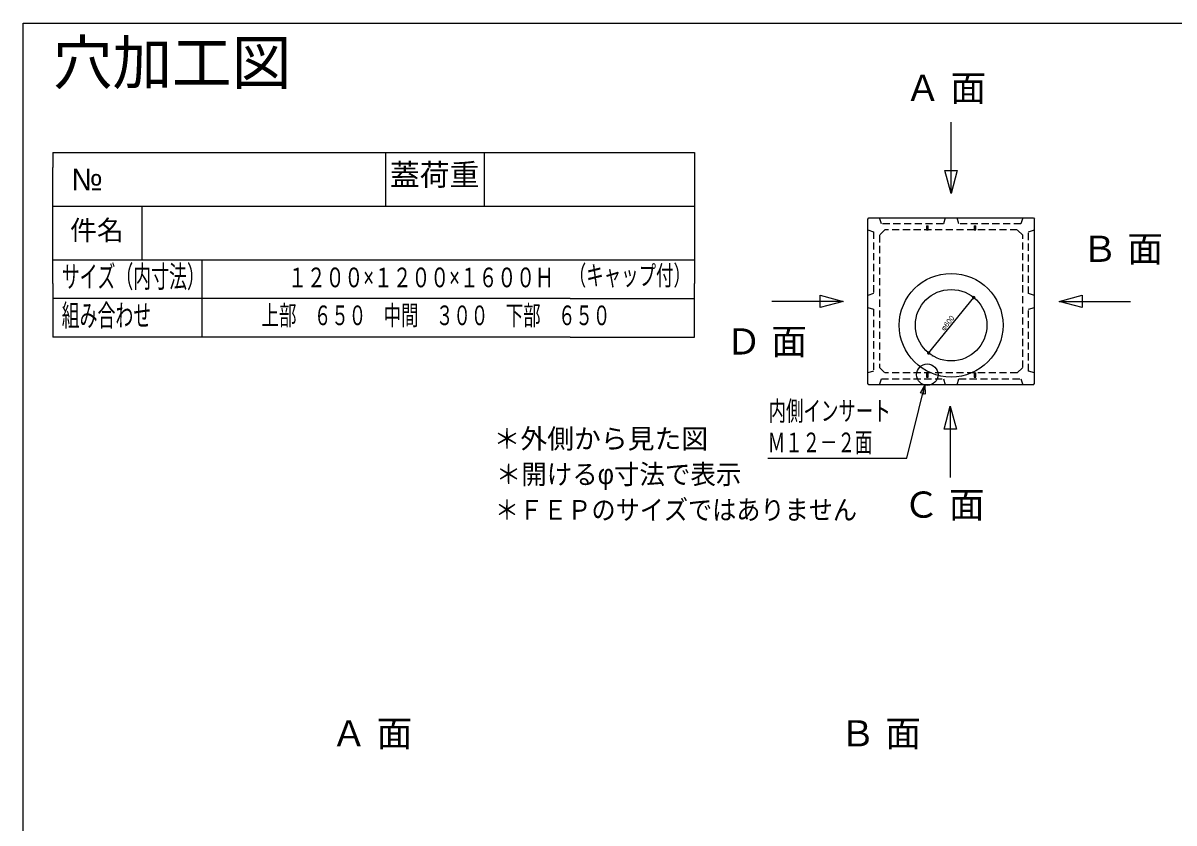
# Model space of a CAD drawing. Units: millimetres, scale not verified. Extents: x -3704 to 3796, y -2790 to 2696.
# Drawn here: x -3704 to 157, y 11 to 2696 of the extents above; entities that cross this region are included whole.
import ezdxf
from ezdxf.enums import TextEntityAlignment as Align

# ---------------------------------------------------------------- set-up
doc = ezdxf.new("R2010")
doc.units = ezdxf.units.MM
doc.header["$LTSCALE"] = 20
doc.linetypes.add('DASHED1', pattern=[1.8, 1.2, -0.6])
doc.layers.add('0-0_レイヤ_1', color=7, linetype='Continuous')
doc.styles.add('HG丸ｺﾞｼｯｸM-PRO', font='')
doc.styles.add('図脳フォント', font='')
doc.styles.get('HG丸ｺﾞｼｯｸM-PRO').set_extended_font_data('HG丸ｺﾞｼｯｸM-PRO')
doc.styles.get('図脳フォント').set_extended_font_data('図脳フォント')

msp = doc.modelspace()

# ---------------------------------------------------------------- hatches: boundary and pattern name
at = {"layer": '0-0_レイヤ_1'}
for points in [[(-508.95, 1774.89, 1), (-520.95, 1774.89, 1)], [(-660.26, 1588.6, 1), (-672.26, 1588.6, 1)]]:
    msp.add_hatch(color=256, dxfattribs=at).paths.add_polyline_path(points)

# ---------------------------------------------------------------- linework, layer by layer
for p, q in [((-3704.12, -2568.82), (-3704.12, 2646.47)), ((-590.77, 2123.88), (-590.77, 2363.88)), ((-3604.12, 2261.49), (-1868.91, 2261.49)), ((-3604.12, 2261.49), (-3604.12, 2211.49)), ((-2157.31, 2261.49), (-2157.31, 2131.49)), ((-1868.91, 2261.49), (-1451.85, 2261.49)), ((-1451.85, 2261.49), (-1451.85, 2211.49)), ((-3604.12, 1821.49), (-3604.12, 2211.49)), ((-1451.85, 2211.49), (-1451.85, 1821.49)), ((-2157.31, 2131.49), (-2157.31, 2081.49)), ((-3604.12, 2081.49), (-1451.85, 2081.49)), ((-3305.48, 2081.49), (-3305.48, 1901.49)), ((-870.77, 2037.88), (-866.77, 2041.88)), ((-870.77, 1485.88), (-870.77, 2037.88)), ((-866.77, 2041.88), (-314.77, 2041.88)), ((-673.17, 2015.88), (-668.37, 2015.88)), ((-513.17, 2015.88), (-508.37, 2015.88)), ((-314.77, 2041.88), (-310.77, 2037.88)), ((-310.77, 1485.88), (-310.77, 2037.88)), ((-3102.8, 1641.49), (-3102.8, 1901.49)), ((-3604.12, 1821.49), (-3604.12, 1641.49)), ((-1451.85, 1641.49), (-1451.85, 1821.49)), ((-1868.91, 1771.49), (-3604.12, 1771.49)), ((-1868.91, 1771.49), (-1451.85, 1771.49)), ((-952.77, 1761.88), (-1192.77, 1761.88)), ((-666.26, 1588.6), (-514.95, 1774.89)), ((-502.69, 1764.94), (-502.53, 1764.81)), ((-228.77, 1761.88), (11.23, 1761.88)), ((-1868.91, 1641.49), (-3604.12, 1641.49)), ((-1868.91, 1641.49), (-1451.85, 1641.49)), ((-654, 1578.65), (-653.84, 1578.51)), ((-673.17, 1521.88), (-668.37, 1521.88)), ((-513.17, 1521.88), (-508.37, 1521.88)), ((-866.77, 1481.88), (-870.77, 1485.88)), ((-314.77, 1481.88), (-866.77, 1481.88)), ((-314.77, 1481.88), (-310.77, 1485.88)), ((-593.63, 1410.54), (-593.63, 1170.54)), ((-1205.91, 1235.8), (-739.84, 1235.8))]:
    msp.add_line(p, q, dxfattribs=at)
at = {"layer": '0-0_レイヤ_1', "linetype": 'DASHED1'}
for p, q in [((-824.77, 2021.88), (-830.77, 2041.88)), ((-616.77, 2021.88), (-824.77, 2021.88)), ((-610.77, 2041.88), (-616.77, 2021.88)), ((-564.77, 2021.88), (-570.77, 2041.88)), ((-356.77, 2021.88), (-564.77, 2021.88)), ((-350.77, 2041.88), (-356.77, 2021.88)), ((-870.77, 2001.88), (-850.77, 1995.88)), ((-850.77, 1995.88), (-850.77, 1787.88)), ((-812.77, 2001.88), (-830.77, 1983.88)), ((-830.77, 1983.88), (-830.77, 1539.88)), ((-368.77, 2001.88), (-812.77, 2001.88)), ((-350.77, 1983.88), (-368.77, 2001.88)), ((-350.77, 1539.88), (-350.77, 1983.88)), ((-330.77, 1995.88), (-310.77, 2001.88)), ((-330.77, 1787.88), (-330.77, 1995.88)), ((-850.77, 1787.88), (-870.77, 1781.88)), ((-310.77, 1781.88), (-330.77, 1787.88)), ((-870.77, 1741.88), (-850.77, 1735.88)), ((-330.77, 1735.88), (-310.77, 1741.88)), ((-850.77, 1735.88), (-850.77, 1527.88)), ((-330.77, 1527.88), (-330.77, 1735.88)), ((-850.77, 1527.88), (-870.77, 1521.88)), ((-830.77, 1539.88), (-812.77, 1521.88)), ((-368.77, 1521.88), (-812.77, 1521.88)), ((-368.77, 1521.88), (-350.77, 1539.88)), ((-310.77, 1521.88), (-330.77, 1527.88)), ((-830.77, 1481.88), (-824.77, 1501.88)), ((-824.77, 1501.88), (-616.77, 1501.88)), ((-616.77, 1501.88), (-610.77, 1481.88)), ((-570.77, 1481.88), (-564.77, 1501.88)), ((-564.77, 1501.88), (-356.77, 1501.88)), ((-356.77, 1501.88), (-350.77, 1481.88))]:
    msp.add_line(p, q, dxfattribs=at)
at = {"layer": '0-0_レイヤ_1'}
for points in [[(-3704.12, 2646.47), (-3704.12, 2696.47), (-3532.94, 2696.47)], [(-3532.94, 2696.47), (3545.88, 2696.47), (3795.88, 2696.47)], [(-2488.3, 2261.49), (-2488.3, 2131.49), (-2488.3, 2081.49)], [(-673.17, 2015.88), (-673.17, 2001.88), (-668.37, 2001.88), (-668.37, 2015.88)], [(-513.17, 2015.88), (-513.17, 2001.88), (-508.37, 2001.88), (-508.37, 2015.88)], [(-3604.12, 1901.49), (-1868.91, 1901.49), (-1451.85, 1901.49)], [(-673.17, 1521.88), (-673.17, 1507.88), (-668.37, 1507.88), (-668.37, 1521.88)], [(-513.17, 1521.88), (-513.17, 1507.88), (-508.37, 1507.88), (-508.37, 1521.88)], [(-739.84, 1235.8), (-678.87, 1480.81), (-678.33, 1450.81), (-693.4, 1454.56), (-678.87, 1480.81), (-687.34, 1446.79)]]:
    msp.add_lwpolyline(points, dxfattribs=at)
for points in [[(-590.77, 2123.88), (-611.47, 2201.16), (-570.06, 2201.16)], [(-952.77, 1761.88), (-1030.04, 1741.18), (-1030.04, 1782.59)], [(-228.77, 1761.88), (-151.49, 1782.59), (-151.49, 1741.18)], [(-593.63, 1410.54), (-572.92, 1333.27), (-614.33, 1333.27)]]:
    msp.add_lwpolyline(points, close=True, dxfattribs=at)
for centre, radius in [((-590.77, 1681.88), 174), ((-590.77, 1681.88), 120), ((-670.77, 1515.88), 36)]:
    msp.add_circle(centre, radius, dxfattribs=at)

# ---------------------------------------------------------------- texts
at = {"layer": '0-0_レイヤ_1', "style": 'HG丸ｺﾞｼｯｸM-PRO'}
for s, height, p in [('穴加工図', 146.6, (-3604.12, 2446.47)), ('Ａ 面', 87.98, (-745.85, 2407.99)), ('№', 73.31, (-3542.16, 2112.23)), ('蓋荷重', 73.31, (-2473.3, 2128.47)), ('件名', 65.98, (-3546.26, 1948.04)), ('Ｂ 面', 87.98, (-152.52, 1868.1)), ('Ｄ 面', 87.98, (-1346.94, 1557.03)), ('＊外側から見た図', 65.98, (-2125.77, 1248.2)), ('Ｃ 面', 87.98, (-751.24, 1009.26)), ('Ａ 面', 87.98, (-2670.67, 241.47)), ('Ｂ 面', 87.98, (-964.65, 241.47))]:
    msp.add_text(s, height=height, dxfattribs=at).set_placement(p, align=Align.BOTTOM_LEFT)
for s, height, width, p in [('サイズ（内寸法）', 73.31, 0.6, (-3574.12, 1786.49)), ('（キャップ付）', 65.98, 0.65, (-1873.28, 1796.27)), ('１２００×１２００×１６００Ｈ', 65.98, 0.7, (-2814.81, 1789.58)), ('組み合わせ', 73.31, 0.6, (-3574.12, 1656.49)), ('上部\u3000６５０\u3000中間\u3000３００\u3000下部\u3000６５０', 65.98, 0.65, (-2903.88, 1662.34)), ('内側インサート', 65.98, 0.65, (-1203.02, 1341.6)), ('Ｍ１２－２面', 65.98, 0.65, (-1205.91, 1235.8)), ('＊開けるφ寸法で表示', 65.98, 0.95, (-2118.21, 1128.91)), ('＊ＦＥＰのサイズではありません', 65.98, 0.9, (-2121.35, 1009.35))]:
    msp.add_text(s, height=height, dxfattribs=dict(at, width=width)).set_placement(p, align=Align.BOTTOM_LEFT)
at = {"layer": '0-0_レイヤ_1', "style": '図脳フォント'}
msp.add_text('φ600', height=17.6, rotation=50.916, dxfattribs=at).set_placement((-609.52, 1658.46), align=Align.BOTTOM_LEFT)

doc.saveas('drawing.dxf')
